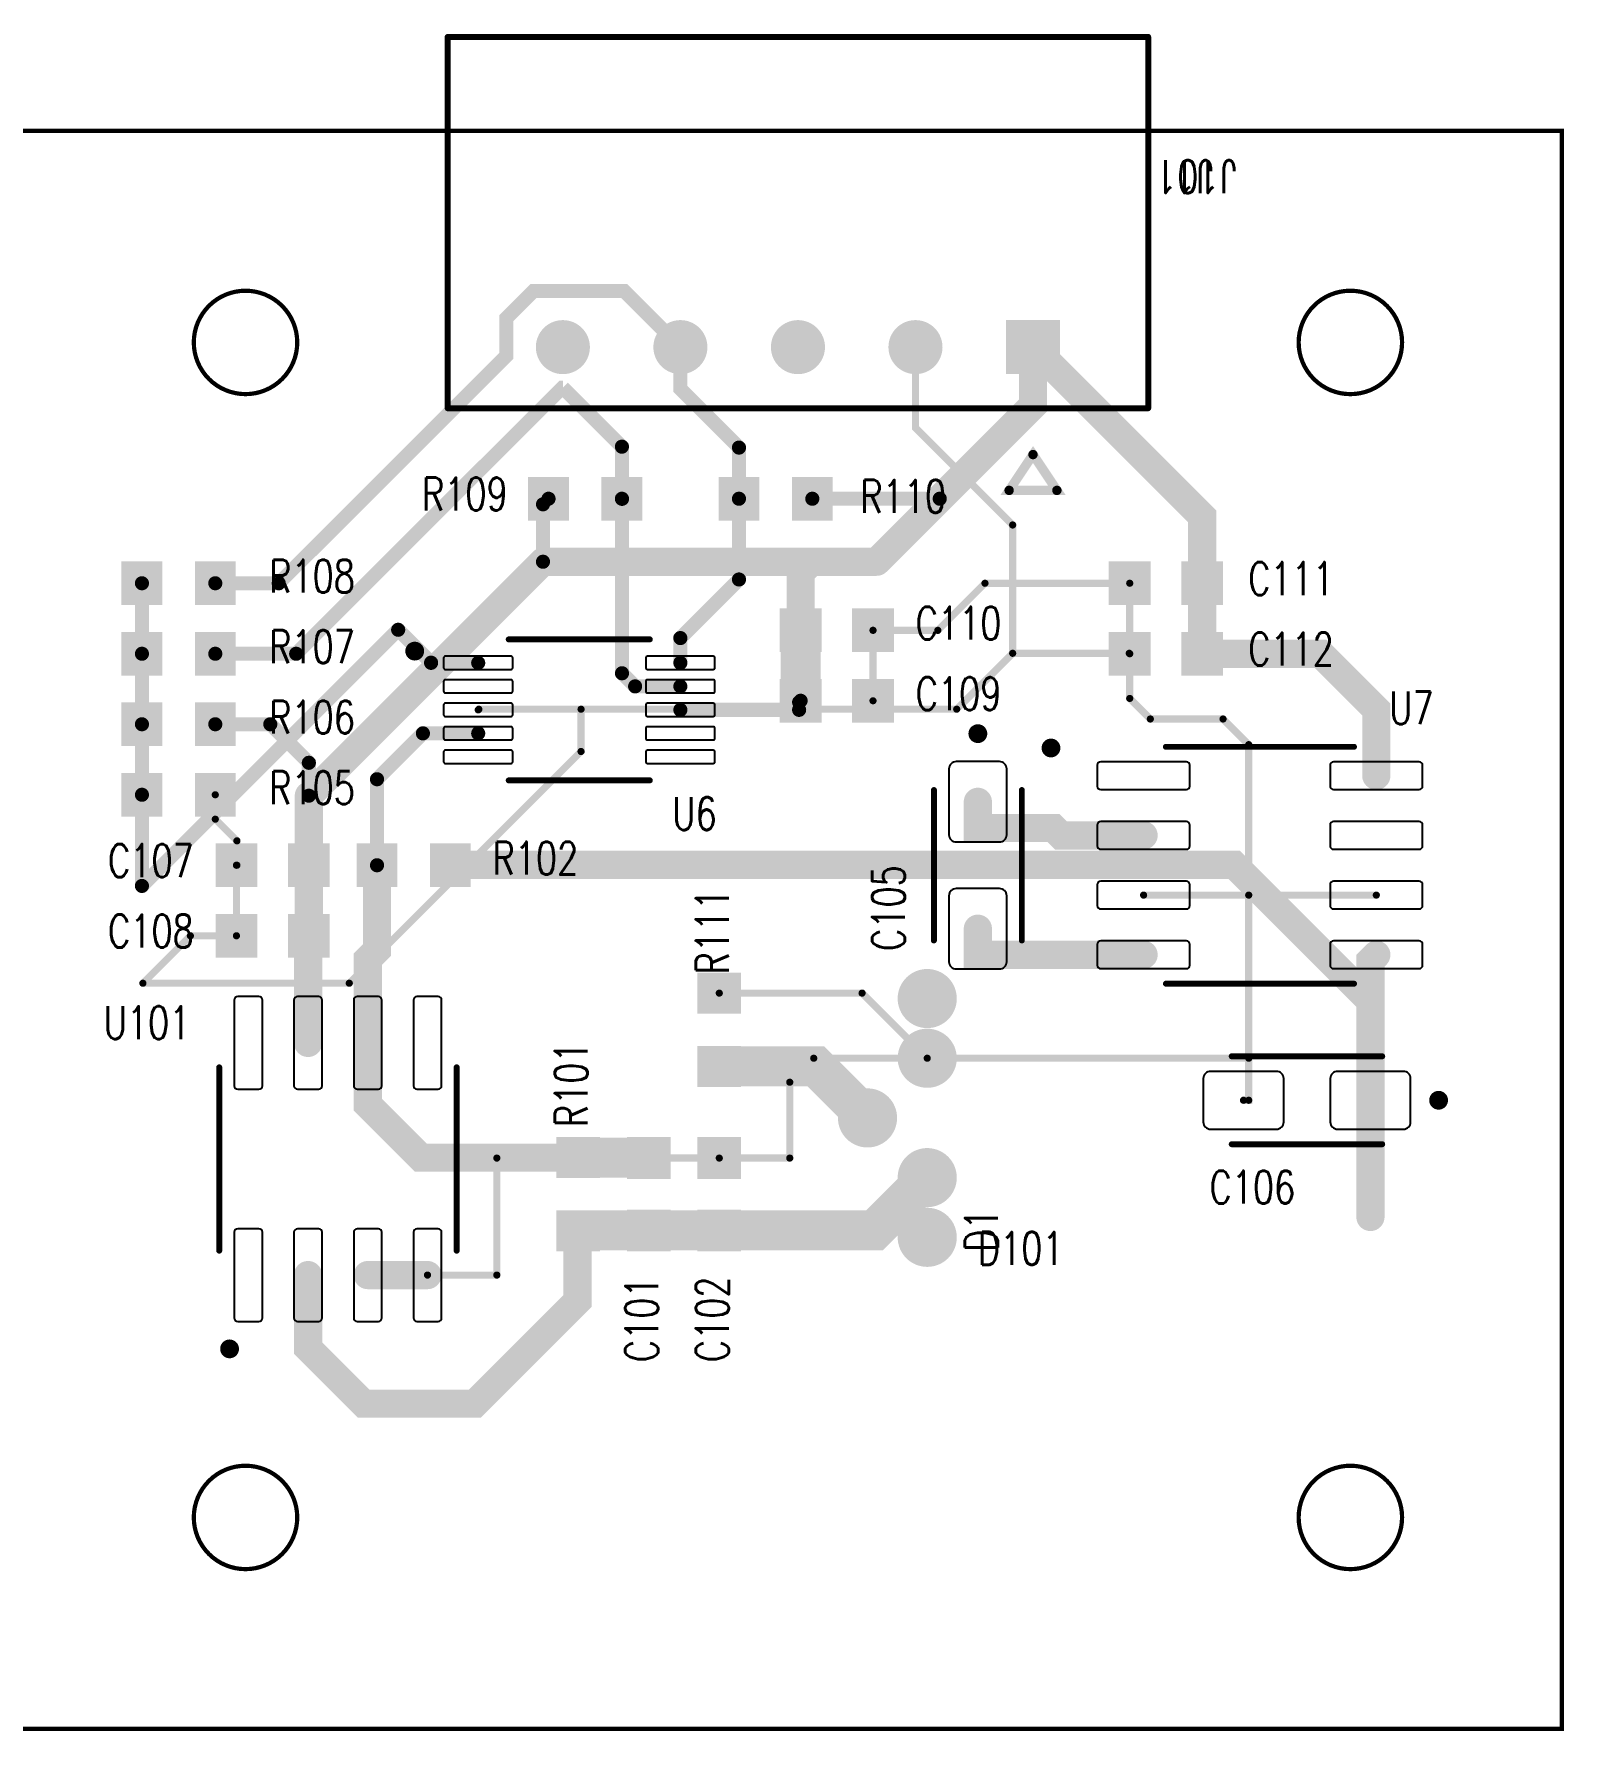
# Model space of a CAD drawing. Extents: x 28.4 to 93.5, y 16.3 to 52.4.
# Drawn here: x 60.95 to 93.5, y 16.32 to 52.43 of the extents above; entities that cross this region are included whole.
import ezdxf
from ezdxf.enums import TextEntityAlignment as Align

# ---------------------------------------------------------------- set-up
doc = ezdxf.new("R2010")
doc.units = 0
doc.header["$MEASUREMENT"] = 0
for name, pattern in [('SIG_10', [2, 1, 1]), ('SIG_11', [2, 1, 1]), ('SIG_15', [2, 1, 1]), ('SIG_18', [2, 1, 1]), ('SIG_19', [2, 1, 1]), ('SIG_2', [2, 1, 1]), ('SIG_3', [2, 1, 1]), ('SIG_6', [2, 1, 1]), ('SIG_7', [2, 1, 1]), ('SIG_8', [2, 1, 1]), ('SIG_9', [2, 1, 1])]:
    doc.linetypes.add(name, pattern=pattern)
doc.layers.get('0').update_dxf_attribs({"linetype": 'CONTINUOUS'})
for name, color, linetype in [('BOARD_CUTOUT_00', 255, 'CONTINUOUS'), ('BOARD_OUTLINE_00', 255, 'CONTINUOUS'), ('PADS_TOP', 136, 'CONTINUOUS'), ('PART_NAME_01', 255, 'CONTINUOUS'), ('PART_TOP_2DLINE_126', 255, 'CONTINUOUS'), ('TRACE_01', 4, 'CONTINUOUS'), ('TRACE_02', 6, 'CONTINUOUS')]:
    doc.layers.add(name, color=color, linetype=linetype)
doc.styles.add('W0$1', font='simplex', dxfattribs={"width": 0.75})

# ---------------------------------------------------------------- blocks, each defined once
blk = doc.blocks.new('SMOOTH_0$09')
at = {"const_width": 0.045}
blk.add_lwpolyline([(-0.0225, 0, 1), (0.0225, 0, 1)], format="xyb", close=True, dxfattribs=at)
blk = doc.blocks.new('BOARD_11')
at = {"layer": 'BOARD_CUTOUT_00', "const_width": 0.09}
for points in [[(3.4, -4.5, 1), (5.6, -4.5, 1)], [(26.9, -4.5, 1), (29.1, -4.5, 1)], [(35.9, -4.5, 1), (38.1, -4.5, 1)], [(59.4, -4.5, 1), (61.6, -4.5, 1)], [(3.4, -29.5, 1), (5.6, -29.5, 1)], [(26.9, -29.5, 1), (29.1, -29.5, 1)], [(35.9, -29.5, 1), (38.1, -29.5, 1)], [(59.4, -29.5, 1), (61.6, -29.5, 1)]]:
    blk.add_lwpolyline(points, format="xyb", close=True, dxfattribs=at)
at = {"layer": 'BOARD_OUTLINE_00', "const_width": 0.09}
blk.add_lwpolyline([(0, 0), (0, -34), (65, -34), (65, 0)], close=True, dxfattribs=at)
at = {"layer": 'BOARD_OUTLINE_00'}
for p in [(0, 0), (65, 0), (0, -34), (65, -34)]:
    blk.add_blockref('SMOOTH_0$09', p, dxfattribs=at)
blk = doc.blocks.new('PAD_14')
at = {"const_width": 0.629}
blk.add_lwpolyline([(0, -0.3145, 1), (0, 0.3145, 1)], format="xyb", close=True, dxfattribs=at)
blk = doc.blocks.new('STK_TOP_110')
at = {"layer": 'PADS_TOP'}
blk.add_blockref('PAD_14', (0, 0), dxfattribs=at)
blk = doc.blocks.new('SYM_TOP_11')
for p in [(0, 0), (5.08, 0)]:
    blk.add_blockref('STK_TOP_110', p)
blk = doc.blocks.new('PART_TOP_20')
blk.add_blockref('SYM_TOP_11', (0, 0))
at = {"layer": 'PART_NAME_01', "style": 'W0$1', "width": 0.75}
blk.add_text('D1', height=0.7, rotation=180, dxfattribs=at).set_placement((5.39, 1.5))
blk = doc.blocks.new('SMOOTH_0$127')
at = {"const_width": 0.0635}
blk.add_lwpolyline([(-0.03175, 0, 1), (0.03175, 0, 1)], format="xyb", close=True, dxfattribs=at)
blk = doc.blocks.new('SMOOTH_0$2')
at = {"const_width": 0.1}
blk.add_lwpolyline([(-0.05, 0, 1), (0.05, 0, 1)], format="xyb", close=True, dxfattribs=at)
blk = doc.blocks.new('PART_BODY_TOP_12')
at = {"layer": 'PART_TOP_2DLINE_126', "const_width": 0.2}
blk.add_lwpolyline([(-5.508, 3.048), (-4.492, 3.048), (-5, 2.286)], close=True, dxfattribs=at)
at = {"layer": 'PART_TOP_2DLINE_126', "const_width": 0.127}
for points in [[(-7.45, 1.3), (-7.45, -6.6)], [(7.45, 1.3), (-7.45, 1.3)], [(7.45, -6.6), (7.45, 1.3)], [(-7.45, -6.6), (7.45, -6.6)]]:
    blk.add_lwpolyline(points, dxfattribs=at)
at = {"layer": 'PART_TOP_2DLINE_126'}
for name, p in [('SMOOTH_0$2', (-5.508, 3.048)), ('SMOOTH_0$2', (-4.492, 3.048)), ('SMOOTH_0$2', (-5, 2.286)), ('SMOOTH_0$127', (-7.45, 1.3)), ('SMOOTH_0$127', (-7.45, 1.3)), ('SMOOTH_0$127', (7.45, 1.3)), ('SMOOTH_0$127', (7.45, 1.3)), ('SMOOTH_0$127', (-7.45, -6.6)), ('SMOOTH_0$127', (-7.45, -6.6)), ('SMOOTH_0$127', (7.45, -6.6)), ('SMOOTH_0$127', (7.45, -6.6))]:
    blk.add_blockref(name, p, dxfattribs=at)
blk = doc.blocks.new('PAD_18')
at = {"const_width": 1.15}
blk.add_lwpolyline([(-0.575, 0), (0.575, 0)], dxfattribs=at)
blk = doc.blocks.new('STK_TOP_102')
at = {"layer": 'PADS_TOP'}
blk.add_blockref('PAD_18', (0, 0), dxfattribs=at)
blk = doc.blocks.new('PAD_20')
at = {"const_width": 0.575}
blk.add_lwpolyline([(0, -0.2875, 1), (0, 0.2875, 1)], format="xyb", close=True, dxfattribs=at)
blk = doc.blocks.new('STK_TOP_101')
at = {"layer": 'PADS_TOP'}
blk.add_blockref('PAD_20', (0, 0), dxfattribs=at)
blk = doc.blocks.new('SYM_TOP_13')
for name, p in [('PART_BODY_TOP_12', (0, 0)), ('STK_TOP_102', (-5, 0)), ('STK_TOP_101', (-2.5, 0)), ('STK_TOP_101', (0, 0)), ('STK_TOP_101', (2.5, 0)), ('STK_TOP_101', (5, 0))]:
    blk.add_blockref(name, p)
blk = doc.blocks.new('PART_TOP_45')
blk.add_blockref('SYM_TOP_13', (0, 0))
at = {"layer": 'PART_NAME_01', "style": 'W0$1', "width": 0.75}
blk.add_text('J1', height=0.7, dxfattribs=at).set_placement((-8.8270006667, -3.976))
blk = doc.blocks.new('PART_BODY_TOP_9')
at = {"layer": 'PART_TOP_2DLINE_126', "const_width": 0.1999993333}
blk.add_lwpolyline([(-3.5999926667, 1.25, 1), (-3.3999933333, 1.25, 1)], format="xyb", close=True, dxfattribs=at)
at = {"layer": 'PART_TOP_2DLINE_126', "const_width": 0.127}
for points in [[(-1.4999993333, 1.4999993333), (1.4999993333, 1.4999993333)], [(-1.4999993333, -1.4999993333), (1.4999993333, -1.4999993333)]]:
    blk.add_lwpolyline(points, dxfattribs=at)
at = {"layer": 'PART_TOP_2DLINE_126'}
for p in [(-1.4999993333, 1.4999993333), (1.4999993333, 1.4999993333), (-1.4999993333, -1.4999993333), (1.4999993333, -1.4999993333)]:
    blk.add_blockref('SMOOTH_0$127', p, dxfattribs=at)
blk = doc.blocks.new('PAD_17')
blk.add_lwpolyline([(-0.6999473333, -0.1399993333), (0.6999473333, -0.1399993333, 0.4142135624), (0.7349993333, -0.1049473333), (0.7349993333, 0.1049473333, 0.4142135624), (0.6999473333, 0.1399993333), (-0.6999473333, 0.1399993333, 0.4142135624), (-0.7349993333, 0.1049473333), (-0.7349993333, -0.1049473333, 0.4142135624)], format="xyb", close=True)
blk = doc.blocks.new('STK_TOP_103')
at = {"layer": 'PADS_TOP'}
blk.add_blockref('PAD_17', (0, 0), dxfattribs=at)
blk = doc.blocks.new('SYM_TOP_12')
for name, p in [('PART_BODY_TOP_9', (0, 0)), ('STK_TOP_103', (-2.1500006667, 1.0000006667)), ('STK_TOP_103', (2.1500006667, 1.0000006667)), ('STK_TOP_103', (-2.1500006667, 0.4999993333)), ('STK_TOP_103', (2.1500006667, 0.4999993333)), ('STK_TOP_103', (-2.1500006667, 0)), ('STK_TOP_103', (2.1500006667, 0)), ('STK_TOP_103', (-2.1500006667, -0.4999993333)), ('STK_TOP_103', (2.1500006667, -0.4999993333)), ('STK_TOP_103', (-2.1500006667, -1.0000006667)), ('STK_TOP_103', (2.1500006667, -1.0000006667))]:
    blk.add_blockref(name, p)
blk = doc.blocks.new('PART_TOP_22')
blk.add_blockref('SYM_TOP_12', (0, 0))
at = {"layer": 'PART_NAME_01', "style": 'W0$1', "width": 0.75}
blk.add_text('U6', height=0.7, dxfattribs=at).set_placement((1.978, -2.5563333333))
blk = doc.blocks.new('PAD_11')
at = {"const_width": 0.8900006667}
blk.add_lwpolyline([(-0.465, 0), (0.465, 0)], dxfattribs=at)
blk = doc.blocks.new('STK_TOP_109')
at = {"layer": 'PADS_TOP', "rotation": 90}
blk.add_blockref('PAD_11', (0, 0), dxfattribs=at)
blk = doc.blocks.new('SYM_TOP_8')
for p in [(-0.7700013333, 0), (0.7700013333, 0)]:
    blk.add_blockref('STK_TOP_109', p)
blk = doc.blocks.new('PART_TOP_23')
blk.add_blockref('SYM_TOP_8', (0, 0))
at = {"layer": 'PART_NAME_01', "style": 'W0$1', "width": 0.75}
blk.add_text('C101', height=0.7, rotation=180, dxfattribs=at).set_placement((1.75, -0.4999993333), align=Align.TOP_RIGHT)
blk = doc.blocks.new('PART_TOP_24')
blk.add_blockref('SYM_TOP_8', (0, 0))
at = {"layer": 'PART_NAME_01', "style": 'W0$1', "width": 0.75}
blk.add_text('C102', height=0.7, rotation=180, dxfattribs=at).set_placement((1.75, -0.4999993333), align=Align.TOP_RIGHT)
blk = doc.blocks.new('PART_TOP_25')
blk.add_blockref('SYM_TOP_8', (0, 0))
at = {"layer": 'PART_NAME_01', "style": 'W0$1', "width": 0.75}
blk.add_text('C107', height=0.7, dxfattribs=at).set_placement((-3.5, -0.25))
blk = doc.blocks.new('PART_TOP_26')
blk.add_blockref('SYM_TOP_8', (0, 0))
at = {"layer": 'PART_NAME_01', "style": 'W0$1', "width": 0.75}
blk.add_text('C108', height=0.7, dxfattribs=at).set_placement((-3.5, -0.25))
blk = doc.blocks.new('PART_TOP_27')
blk.add_blockref('SYM_TOP_8', (0, 0))
at = {"layer": 'PART_NAME_01', "style": 'W0$1', "width": 0.75}
blk.add_text('C109', height=0.7, rotation=180, dxfattribs=at).set_placement((-3.5, -0.5), align=Align.TOP_RIGHT)
blk = doc.blocks.new('PART_TOP_28')
blk.add_blockref('SYM_TOP_8', (0, 0))
at = {"layer": 'PART_NAME_01', "style": 'W0$1', "width": 0.75}
blk.add_text('C110', height=0.7, rotation=180, dxfattribs=at).set_placement((-3.5, -0.5), align=Align.TOP_RIGHT)
blk = doc.blocks.new('PART_TOP_29')
blk.add_blockref('SYM_TOP_8', (0, 0))
at = {"layer": 'PART_NAME_01', "style": 'W0$1', "width": 0.75}
blk.add_text('C111', height=0.7, dxfattribs=at).set_placement((1.75, -0.25))
blk = doc.blocks.new('PART_TOP_30')
blk.add_blockref('SYM_TOP_8', (0, 0))
at = {"layer": 'PART_NAME_01', "style": 'W0$1', "width": 0.75}
blk.add_text('C112', height=0.7, dxfattribs=at).set_placement((1.75, -0.25))
blk = doc.blocks.new('SYM_TOP_9')
for p in [(0, 0), (2.54, 0), (1.27, -1.27)]:
    blk.add_blockref('STK_TOP_110', p)
blk = doc.blocks.new('PART_TOP_31')
blk.add_blockref('SYM_TOP_9', (0, 0))
at = {"layer": 'PART_NAME_01', "style": 'W0$1', "width": 0.75}
blk.add_text('D101', height=0.7, rotation=90, dxfattribs=at).set_placement((4.3940126667, 1.0769746667))
blk = doc.blocks.new('PART_BODY_TOP_2')
at = {"layer": 'PART_TOP_2DLINE_126', "const_width": 0.1999993333}
blk.add_lwpolyline([(-4.545, 2.4949986667, 1), (-4.345, 2.4949986667, 1)], format="xyb", close=True, dxfattribs=at)
at = {"layer": 'PART_TOP_2DLINE_126', "const_width": 0.127}
for points in [[(-2.0000013333, 2.52), (2.0000013333, 2.52)], [(-2.0000013333, -2.52), (2.0000013333, -2.52)]]:
    blk.add_lwpolyline(points, dxfattribs=at)
at = {"layer": 'PART_TOP_2DLINE_126'}
for p in [(-2.0000013333, 2.52), (2.0000013333, 2.52), (-2.0000013333, -2.52), (2.0000013333, -2.52)]:
    blk.add_blockref('SMOOTH_0$127', p, dxfattribs=at)
blk = doc.blocks.new('PAD_3')
blk.add_lwpolyline([(-0.9113406667, -0.2949993333), (0.9113406667, -0.2949993333, 0.4142135624), (0.9850006667, -0.2213393333), (0.9850006667, 0.2213393333, 0.4142135624), (0.9113406667, 0.2949993333), (-0.9113406667, 0.2949993333, 0.4142135624), (-0.9850006667, 0.2213393333), (-0.9850006667, -0.2213393333, 0.4142135624)], format="xyb", close=True)
blk = doc.blocks.new('STK_TOP_104')
at = {"layer": 'PADS_TOP'}
blk.add_blockref('PAD_3', (0, 0), dxfattribs=at)
blk = doc.blocks.new('SYM_TOP_5')
for name, p in [('PART_BODY_TOP_2', (0, 0)), ('STK_TOP_104', (-2.4749986667, 1.905)), ('STK_TOP_104', (2.4749986667, 1.905)), ('STK_TOP_104', (-2.4749986667, 0.635)), ('STK_TOP_104', (2.4749986667, 0.635)), ('STK_TOP_104', (-2.4749986667, -0.635)), ('STK_TOP_104', (2.4749986667, -0.635)), ('STK_TOP_104', (-2.4749986667, -1.905)), ('STK_TOP_104', (2.4749986667, -1.905))]:
    blk.add_blockref(name, p)
blk = doc.blocks.new('PART_TOP_32')
blk.add_blockref('SYM_TOP_5', (0, 0))
at = {"layer": 'PART_NAME_01', "style": 'W0$1', "width": 0.75}
blk.add_text('U7', height=0.7, dxfattribs=at).set_placement((2.75, 3))
blk = doc.blocks.new('PART_BODY_TOP_3')
at = {"layer": 'PART_TOP_2DLINE_126', "const_width": 0.127}
for points in [[(-1.9500013333, 2.5249986667), (1.9500013333, 2.5249986667)], [(-1.9500013333, -2.5249986667), (1.9500013333, -2.5249986667)]]:
    blk.add_lwpolyline(points, dxfattribs=at)
at = {"layer": 'PART_TOP_2DLINE_126', "const_width": 0.1999993333}
blk.add_lwpolyline([(-4.1399966667, 2.3049993333, 1), (-3.9399973333, 2.3049993333, 1)], format="xyb", close=True, dxfattribs=at)
at = {"layer": 'PART_TOP_2DLINE_126'}
for p in [(-1.9500013333, 2.5249986667), (1.9500013333, 2.5249986667), (-1.9500013333, -2.5249986667), (1.9500013333, -2.5249986667)]:
    blk.add_blockref('SMOOTH_0$127', p, dxfattribs=at)
blk = doc.blocks.new('PAD_6')
blk.add_lwpolyline([(-0.9100706667, -0.2999993333), (0.9100706667, -0.2999993333, 0.4142135624), (0.9850006667, -0.2250693333), (0.9850006667, 0.2250693333, 0.4142135624), (0.9100706667, 0.2999993333), (-0.9100706667, 0.2999993333, 0.4142135624), (-0.9850006667, 0.2250693333), (-0.9850006667, -0.2250693333, 0.4142135624)], format="xyb", close=True)
blk = doc.blocks.new('STK_TOP_105')
at = {"layer": 'PADS_TOP'}
blk.add_blockref('PAD_6', (0, 0), dxfattribs=at)
blk = doc.blocks.new('SYM_TOP_6')
for name, p in [('PART_BODY_TOP_3', (0, 0)), ('STK_TOP_105', (-2.47, 1.905)), ('STK_TOP_105', (2.47, 1.905)), ('STK_TOP_105', (-2.47, 0.635)), ('STK_TOP_105', (2.47, 0.635)), ('STK_TOP_105', (-2.47, -0.635)), ('STK_TOP_105', (2.47, -0.635)), ('STK_TOP_105', (-2.47, -1.905)), ('STK_TOP_105', (2.47, -1.905))]:
    blk.add_blockref(name, p)
blk = doc.blocks.new('PART_TOP_33')
blk.add_blockref('SYM_TOP_6', (0, 0))
at = {"layer": 'PART_NAME_01', "style": 'W0$1', "width": 0.75}
blk.add_text('U101', height=0.7, rotation=270, dxfattribs=at).set_placement((3.2496666667, 3.139), align=Align.TOP_RIGHT)
blk = doc.blocks.new('PAD_13')
at = {"const_width": 0.8700006667}
blk.add_lwpolyline([(-0.465, 0), (0.465, 0)], dxfattribs=at)
blk = doc.blocks.new('STK_TOP_111')
at = {"layer": 'PADS_TOP', "rotation": 90}
blk.add_blockref('PAD_13', (0, 0), dxfattribs=at)
blk = doc.blocks.new('SYM_TOP_10')
for p in [(-0.7800006667, 0), (0.7800006667, 0)]:
    blk.add_blockref('STK_TOP_111', p)
blk = doc.blocks.new('PART_TOP_34')
blk.add_blockref('SYM_TOP_10', (0, 0))
at = {"layer": 'PART_NAME_01', "style": 'W0$1', "width": 0.75}
blk.add_text('R101', height=0.7, rotation=180, dxfattribs=at).set_placement((-3.25, -0.5), align=Align.TOP_RIGHT)
blk = doc.blocks.new('PART_TOP_35')
blk.add_blockref('SYM_TOP_10', (0, 0))
at = {"layer": 'PART_NAME_01', "style": 'W0$1', "width": 0.75}
blk.add_text('R102', height=0.7, rotation=180, dxfattribs=at).set_placement((-3.5, -0.5), align=Align.TOP_RIGHT)
blk = doc.blocks.new('PART_TOP_36')
blk.add_blockref('SYM_TOP_10', (0, 0))
at = {"layer": 'PART_NAME_01', "style": 'W0$1', "width": 0.75}
blk.add_text('R105', height=0.7, rotation=180, dxfattribs=at).set_placement((-3.75, -0.5), align=Align.TOP_RIGHT)
blk = doc.blocks.new('PART_TOP_37')
blk.add_blockref('SYM_TOP_10', (0, 0))
at = {"layer": 'PART_NAME_01', "style": 'W0$1', "width": 0.75}
blk.add_text('R106', height=0.7, rotation=180, dxfattribs=at).set_placement((-3.75, -0.5), align=Align.TOP_RIGHT)
blk = doc.blocks.new('PART_TOP_38')
blk.add_blockref('SYM_TOP_10', (0, 0))
at = {"layer": 'PART_NAME_01', "style": 'W0$1', "width": 0.75}
blk.add_text('R107', height=0.7, rotation=180, dxfattribs=at).set_placement((-3.75, -0.5), align=Align.TOP_RIGHT)
blk = doc.blocks.new('PART_TOP_39')
blk.add_blockref('SYM_TOP_10', (0, 0))
at = {"layer": 'PART_NAME_01', "style": 'W0$1', "width": 0.75}
blk.add_text('R108', height=0.7, rotation=180, dxfattribs=at).set_placement((-3.75, -0.5), align=Align.TOP_RIGHT)
blk = doc.blocks.new('PART_TOP_40')
blk.add_blockref('SYM_TOP_10', (0, 0))
at = {"layer": 'PART_NAME_01', "style": 'W0$1', "width": 0.75}
blk.add_text('R109', height=0.7, rotation=180, dxfattribs=at).set_placement((1.6483333333, -0.451666), align=Align.TOP_RIGHT)
blk = doc.blocks.new('PART_TOP_41')
blk.add_blockref('SYM_TOP_10', (0, 0))
at = {"layer": 'PART_NAME_01', "style": 'W0$1', "width": 0.75}
blk.add_text('R110', height=0.7, dxfattribs=at).set_placement((1.8013333333, -0.2983333333))
blk = doc.blocks.new('PART_TOP_42')
blk.add_blockref('SYM_TOP_10', (0, 0))
at = {"layer": 'PART_NAME_01', "style": 'W0$1', "width": 0.75}
blk.add_text('R111', height=0.7, rotation=180, dxfattribs=at).set_placement((-3, -0.5), align=Align.TOP_RIGHT)
blk = doc.blocks.new('PART_BODY_TOP_4')
at = {"layer": 'PART_TOP_2DLINE_126', "const_width": 0.127}
for points in [[(-1.5999993333, 0.9349993333), (1.5999993333, 0.9349993333)], [(-1.5999993333, -0.9349993333), (1.5999993333, -0.9349993333)]]:
    blk.add_lwpolyline(points, dxfattribs=at)
at = {"layer": 'PART_TOP_2DLINE_126', "const_width": 0.1999993333}
blk.add_lwpolyline([(-2.899994, 0, 1), (-2.6999946667, 0, 1)], format="xyb", close=True, dxfattribs=at)
at = {"layer": 'PART_TOP_2DLINE_126'}
for p in [(-1.5999993333, 0.9349993333), (1.5999993333, 0.9349993333), (-1.5999993333, -0.9349993333), (1.5999993333, -0.9349993333)]:
    blk.add_blockref('SMOOTH_0$127', p, dxfattribs=at)
blk = doc.blocks.new('PAD_9')
blk.add_lwpolyline([(-0.7013293333, -0.615), (0.7013293333, -0.615, 0.4142135624), (0.8549993333, -0.46133), (0.8549993333, 0.46133, 0.4142135624), (0.7013293333, 0.615), (-0.7013293333, 0.615, 0.4142135624), (-0.8549993333, 0.46133), (-0.8549993333, -0.46133, 0.4142135624)], format="xyb", close=True)
blk = doc.blocks.new('STK_TOP_106')
at = {"layer": 'PADS_TOP'}
blk.add_blockref('PAD_9', (0, 0), dxfattribs=at)
blk = doc.blocks.new('SYM_TOP_7')
for name, p in [('PART_BODY_TOP_4', (0, 0)), ('STK_TOP_106', (-1.35, 0)), ('STK_TOP_106', (1.35, 0))]:
    blk.add_blockref(name, p)
blk = doc.blocks.new('PART_TOP_43')
blk.add_blockref('SYM_TOP_7', (0, 0))
at = {"layer": 'PART_NAME_01', "style": 'W0$1', "width": 0.75}
blk.add_text('C105', height=0.7, rotation=180, dxfattribs=at).set_placement((0, -2.25), align=Align.TOP_RIGHT)
blk = doc.blocks.new('PART_TOP_44')
blk.add_blockref('SYM_TOP_7', (0, 0))
at = {"layer": 'PART_NAME_01', "style": 'W0$1', "width": 0.75}
blk.add_text('C106', height=0.7, rotation=180, dxfattribs=at).set_placement((0.2499993333, 1.5), align=Align.TOP_RIGHT)
blk = doc.blocks.new('PART_TOP_46')
blk.add_blockref('SYM_TOP_13', (0, 0))
at = {"layer": 'PART_NAME_01', "style": 'W0$1', "width": 0.75}
blk.add_text('J101', height=0.7, dxfattribs=at).set_placement((-9.3269993333, -3.976))
blk = doc.blocks.new('SMOOTH_0$6')
at = {"const_width": 0.3}
blk.add_lwpolyline([(-0.15, 0, 1), (0.15, 0, 1)], format="xyb", close=True, dxfattribs=at)
blk = doc.blocks.new('SMOOTH_0$3')
at = {"const_width": 0.15}
blk.add_lwpolyline([(-0.075, 0, 1), (0.075, 0, 1)], format="xyb", close=True, dxfattribs=at)
blk = doc.blocks.new('SMOOTH_0$85')
at = {"const_width": 0.425}
blk.add_lwpolyline([(-0.2125, 0, 1), (0.2125, 0, 1)], format="xyb", close=True, dxfattribs=at)
blk = doc.blocks.new('SMOOTH_0$1524')
at = {"const_width": 0.0762}
blk.add_lwpolyline([(-0.0381, 0, 1), (0.0381, 0, 1)], format="xyb", close=True, dxfattribs=at)

msp = doc.modelspace()

# ---------------------------------------------------------------- linework, layer by layer
at = {"layer": 'TRACE_01', "linetype": 'SIG_19', "const_width": 0.3}
for points in [[(64.811309182614, 40.744994588299), (66.161308515914, 40.744994588299), (71.001308515914, 45.584994588299), (71.001308515914, 46.384994588299), (71.581308515914, 46.964994588299), (73.508309182614, 46.964994588299), (74.704309182614, 45.768994588299)], [(74.704309182614, 45.768994588299), (74.704309182614, 44.877230588299), (75.949974515914, 43.631230588299), (75.949974515914, 42.543327921599)], [(74.703309182614, 39.051328588299), (74.703309182614, 39.578995254999), (75.949974515914, 40.825660588299), (75.949974515914, 42.543327921599)]]:
    msp.add_lwpolyline(points, dxfattribs=at)
at = {"layer": 'TRACE_01', "linetype": 'SIG_15'}
for points, const_width in [([(80.220475182614, 42.544160588299), (82.204309182614, 44.527994588299), (82.204309182614, 45.768994588299)], 0.6), ([(82.204309182614, 45.768994588299), (85.802308515914, 42.170995254999), (85.802308515914, 40.745993254999)], 0.6), ([(71.781308515914, 41.202993921599), (71.781308515914, 42.424995254999), (71.899641182614, 42.543327921599)], 0.3), ([(77.509975849214, 42.543327921599), (80.219642515914, 42.543327921599), (80.220475182614, 42.544160588299)], 0.3), ([(78.879308515914, 41.202993921599), (80.220475182614, 42.544160588299)], 0.6), ([(77.261307182614, 39.744994588299), (77.261307182614, 40.974993254999), (77.489307849214, 41.202993921599), (78.879308515914, 41.202993921599)], 0.6), ([(85.801309849214, 40.744994588299), (85.802308515914, 40.745993254999)], 0.6), ([(85.801309849214, 39.244994588299), (85.801309849214, 40.744994588299)], 0.6), ([(77.261307182614, 38.244994588299), (77.261307182614, 39.744994588299)], 0.85), ([(85.801309849214, 39.244994588299), (88.320308515914, 39.244994588299), (89.506307182614, 38.058995921599), (89.506307182614, 36.649994588299)], 0.6), ([(74.703309182614, 38.051327921599), (77.229308515914, 38.051327921599), (77.229308515914, 38.212995921599), (77.261307182614, 38.244994588299)], 0.3), ([(64.811309182614, 37.744994588299), (65.981308515914, 37.744994588299), (66.801308515914, 36.924994588299), (66.801308515914, 36.224994588299)], 0.3), ([(66.801308515914, 36.224994588299), (66.801308515914, 34.744995921599), (66.801309849214, 34.744994588299)], 0.6), ([(66.801309849214, 33.244994588299), (66.801309849214, 34.744994588299)], 0.6), ([(66.785308515914, 30.965327921599), (66.785308515914, 33.228993254999), (66.801309849214, 33.244994588299)], 0.6)]:
    msp.add_lwpolyline(points, dxfattribs=dict(at, const_width=const_width))
at = {"layer": 'TRACE_01', "linetype": 'SIG_3', "const_width": 0.3}
for points in [[(64.811309182614, 39.244994588299), (66.531308515914, 39.244994588299), (72.192308515914, 44.905994588299), (72.204309182614, 44.905994588299)], [(72.204309182614, 44.905994588299), (73.459642515914, 43.650994588299), (73.459642515914, 42.543327921599)], [(73.459642515914, 42.543327921599), (73.462308515914, 42.540661921599), (73.462308515914, 38.829994588299), (73.740975849214, 38.551327254999), (74.703309182614, 38.551327254999)]]:
    msp.add_lwpolyline(points, dxfattribs=at)
at = {"layer": 'TRACE_01', "linetype": 'SIG_11', "const_width": 0.3}
for points in [[(63.251307849214, 40.744994588299), (63.251307849214, 39.244994588299)], [(68.701308515914, 39.754994588299), (69.401308515914, 39.054994588299), (69.401308515914, 39.051328588299), (70.403307849214, 39.051328588299)], [(63.251307849214, 39.244994588299), (63.251307849214, 37.744994588299)], [(63.251307849214, 37.744994588299), (63.251307849214, 36.244994588299)], [(63.251307849214, 36.244994588299), (63.251308515914, 34.304994588299)]]:
    msp.add_lwpolyline(points, dxfattribs=at)
at = {"layer": 'TRACE_01', "linetype": 'SIG_18'}
for points, const_width in [([(78.801309849214, 39.742994588299), (80.180308515914, 39.742994588299), (81.182308515914, 40.744994588299), (84.261307182614, 40.744994588299)], 0.1524), ([(84.261307182614, 40.744994588299), (84.261307182614, 39.244994588299)], 0.1524), ([(78.801309849214, 39.742994588299), (78.801309849214, 39.744994588299)], 0.1524), ([(78.801309849214, 38.244994588299), (78.801309849214, 39.742994588299)], 0.1524), ([(81.771308515914, 39.254994588299), (84.251307182614, 39.254994588299), (84.261307182614, 39.244994588299)], 0.1524), ([(84.261307182614, 39.244994588299), (84.261307182614, 38.294994588299), (84.699308515914, 37.856993254999), (86.246308515914, 37.856993254999), (86.792308515914, 37.310993254999), (86.792308515914, 34.109994588299)], 0.1524), ([(70.403307849214, 38.051327921599), (70.416974515914, 38.064994588299), (72.591308515914, 38.064994588299)], 0.1524), ([(64.811309182614, 36.244994588299), (64.811309182614, 35.724993921599), (65.271308515914, 35.264994588299), (65.271308515914, 34.744994588299)], 0.1524), ([(65.261307182614, 34.744994588299), (65.261307182614, 33.244994588299)], 0.1524), ([(65.261307182614, 34.744994588299), (65.271308515914, 34.744994588299)], 0.1524), ([(84.556309849214, 34.109994588299), (86.792308515914, 34.109994588299)], 0.1524), ([(86.792308515914, 34.109994588299), (89.506307182614, 34.109994588299)], 0.1524), ([(86.792308515914, 30.639007254999), (86.792308515914, 34.109994588299)], 0.1524), ([(63.271308515914, 32.234994588299), (64.281308515914, 33.244994588299), (65.261307182614, 33.244994588299)], 0.1524), ([(75.531308515914, 32.024995254999), (78.568345849214, 32.024995254999), (79.954333849214, 30.639007254999)], 0.1524), ([(79.954333849214, 30.639007254999), (86.792308515914, 30.639007254999)], 0.1524), ([(86.681308515914, 29.744994588299), (86.792308515914, 29.744994588299), (86.792308515914, 30.639007254999)], 0.1524), ([(75.531308515914, 28.514995921599), (77.030307182614, 28.514995921599), (77.030308515914, 28.514994588299)], 0.1524), ([(68.055308515914, 26.025327921599), (69.325308515914, 26.025327921599)], 0.6), ([(69.325308515914, 26.025327921599), (70.799975182614, 26.025327921599), (70.800308515914, 26.024994588299)], 0.1524)]:
    msp.add_lwpolyline(points, dxfattribs=dict(at, const_width=const_width))
at = {"layer": 'TRACE_01', "linetype": 'SIG_7'}
for points, const_width in [([(68.251307849214, 34.744994588299), (68.251307849214, 36.574993921599), (69.227642515914, 37.551328588299), (70.403307849214, 37.551328588299)], 0.3), ([(68.055308515914, 30.965327921599), (68.055308515914, 32.745995254999), (68.251307849214, 32.941994588299), (68.251307849214, 34.744994588299)], 0.6), ([(68.055308515914, 30.965327921599), (68.055308515914, 29.650995254999), (69.181308515914, 28.524995254999), (72.531308515914, 28.524995254999)], 0.6), ([(72.531308515914, 28.524995254999), (74.021309182614, 28.524995254999), (74.031308515914, 28.514995921599)], 0.85)]:
    msp.add_lwpolyline(points, dxfattribs=dict(at, const_width=const_width))
at = {"layer": 'TRACE_01', "linetype": 'SIG_9', "const_width": 0.6}
msp.add_lwpolyline([(81.031308515914, 36.094994588299), (81.031308515914, 35.537994588299), (82.638308515914, 35.537994588299), (82.796308515914, 35.379994588299), (84.556309849214, 35.379994588299)], dxfattribs=at)
at = {"layer": 'TRACE_01', "linetype": 'SIG_2', "const_width": 0.6}
for points in [[(69.811309182614, 34.744994588299), (69.821309182614, 34.754994588299), (73.061308515914, 34.754994588299)], [(89.381308515914, 29.744994588299), (89.381308515914, 32.714995921599), (89.506307182614, 32.839994588299)], [(89.381308515914, 27.261994588299), (89.381308515914, 29.744994588299)]]:
    msp.add_lwpolyline(points, dxfattribs=at)
at = {"layer": 'TRACE_01', "linetype": 'SIG_10', "const_width": 0.6}
msp.add_lwpolyline([(81.031308515914, 33.394994588299), (81.031308515914, 32.839994588299), (84.556309849214, 32.839994588299)], dxfattribs=at)
at = {"layer": 'TRACE_01', "linetype": 'SIG_8', "const_width": 0.85}
msp.add_lwpolyline([(75.531308515914, 30.464993921599), (77.588347182614, 30.464993921599), (78.684333849214, 29.369007254999)], dxfattribs=at)
at = {"layer": 'TRACE_01', "linetype": 'SIG_6'}
for points, const_width in [([(75.531308515914, 26.974993254999), (78.830319849214, 26.974993254999), (79.954333849214, 28.099007254999)], 0.85), ([(66.785308515914, 26.025327921599), (66.785308515914, 24.471994588299), (67.966308515914, 23.290994588299), (70.333308515914, 23.290994588299), (72.513308515914, 25.470994588299), (72.513308515914, 26.946993921599), (72.531308515914, 26.964993921599)], 0.6), ([(72.531308515914, 26.964993921599), (72.541307849214, 26.974993254999), (74.031308515914, 26.974993254999)], 0.85), ([(74.031308515914, 26.974993254999), (75.531308515914, 26.974993254999)], 0.85)]:
    msp.add_lwpolyline(points, dxfattribs=dict(at, const_width=const_width))
at = {"layer": 'TRACE_02', "linetype": 'SIG_18', "const_width": 0.1524}
for points in [[(81.771308515914, 39.254994588299), (81.771308515914, 41.984994588299), (79.704309182614, 44.051993921599), (79.704309182614, 45.768994588299)], [(72.591308515914, 38.064994588299), (80.581308515914, 38.064994588299), (81.771308515914, 39.254994588299)], [(63.271308515914, 32.234994588299), (67.661308515914, 32.234994588299), (72.591308515914, 37.164994588299), (72.591308515914, 38.064994588299)], [(77.030308515914, 28.514994588299), (77.030308515914, 30.128994588299), (77.540321182614, 30.639007254999), (79.954333849214, 30.639007254999)], [(70.800308515914, 26.024994588299), (70.800308515914, 28.514994588299), (77.030308515914, 28.514994588299)]]:
    msp.add_lwpolyline(points, dxfattribs=at)
at = {"layer": 'TRACE_02', "linetype": 'SIG_15', "const_width": 0.6}
for points in [[(66.801308515914, 36.224994588299), (66.803309182614, 36.224994588299), (71.781308515914, 41.202993921599)], [(71.781308515914, 41.202993921599), (78.879308515914, 41.202993921599)]]:
    msp.add_lwpolyline(points, dxfattribs=at)
at = {"layer": 'TRACE_02', "linetype": 'SIG_11', "const_width": 0.3}
msp.add_lwpolyline([(63.251308515914, 34.304994588299), (68.701308515914, 39.754994588299)], dxfattribs=at)
at = {"layer": 'TRACE_02', "linetype": 'SIG_2', "const_width": 0.6}
msp.add_lwpolyline([(89.381308515914, 27.261994588299), (89.381308515914, 31.854994588299), (86.985308515914, 34.250994588299), (86.481308515914, 34.754994588299), (73.061308515914, 34.754994588299)], dxfattribs=at)

# ---------------------------------------------------------------- block references
for name, p, rotation in [('PART_TOP_45', (77.204307849214, 45.768994588299), 180), ('PART_TOP_46', (77.204309182614, 45.768994588299), 180), ('PART_TOP_40', (72.679641849214, 42.543327921599), 180), ('PART_TOP_39', (64.031308515914, 40.744994588299), 180), ('PART_TOP_28', (78.031308515914, 39.744994588299), 180), ('PART_TOP_38', (64.031308515914, 39.244994588299), 180), ('PART_TOP_27', (78.031308515914, 38.244994588299), 180), ('PART_TOP_37', (64.031308515914, 37.744994588299), 180), ('PART_TOP_43', (81.031308515914, 34.744994588299), 270), ('PART_TOP_36', (64.031308515914, 36.244994588299), 180), ('PART_TOP_35', (69.031308515914, 34.744994588299), 180), ('PART_TOP_42', (75.531308515914, 31.244994588299), 270), ('PART_TOP_20', (79.954333849214, 31.909007254999), 270), ('PART_TOP_33', (67.420308515914, 28.495327921599), 90), ('PART_TOP_31', (79.954333849214, 30.639007254999), 270), ('PART_TOP_34', (72.531308515914, 27.744994588299), 270), ('PART_TOP_44', (88.031308515914, 29.744994588299), 180), ('PART_TOP_23', (74.031308515914, 27.744994588299), 270), ('PART_TOP_24', (75.531308515914, 27.744994588299), 270)]:
    msp.add_blockref(name, p, dxfattribs=dict(rotation=rotation))
for name, p in [('BOARD_11', (28.454308515914, 50.368994588299)), ('PART_TOP_41', (76.729975182614, 42.543327921599)), ('PART_TOP_29', (85.031308515914, 40.744994588299)), ('PART_TOP_30', (85.031308515914, 39.244994588299)), ('PART_TOP_22', (72.553308515914, 38.051327921599)), ('PART_TOP_32', (87.031308515914, 34.744994588299)), ('PART_TOP_25', (66.031308515914, 34.744994588299)), ('PART_TOP_26', (66.031308515914, 33.244994588299))]:
    msp.add_blockref(name, p)
at = {"layer": 'TRACE_01'}
for name, p in [('SMOOTH_0$3', (73.459642515914, 43.650994588299)), ('SMOOTH_0$3', (75.949974515914, 43.631230588299)), ('SMOOTH_0$3', (71.899641182614, 42.543327921599)), ('SMOOTH_0$3', (73.459642515914, 42.543327921599)), ('SMOOTH_0$3', (73.459642515914, 42.543327921599)), ('SMOOTH_0$3', (73.462308515914, 42.540661921599)), ('SMOOTH_0$3', (75.949974515914, 42.543327921599)), ('SMOOTH_0$3', (75.949974515914, 42.543327921599)), ('SMOOTH_0$3', (77.509975849214, 42.543327921599)), ('SMOOTH_0$6', (80.220475182614, 42.544160588299)), ('SMOOTH_0$6', (80.220475182614, 42.544160588299)), ('SMOOTH_0$3', (80.219642515914, 42.543327921599)), ('SMOOTH_0$3', (80.220475182614, 42.544160588299)), ('SMOOTH_0$3', (71.781308515914, 42.424995254999)), ('SMOOTH_0$6', (85.802308515914, 42.170995254999)), ('SMOOTH_0$3', (71.781308515914, 41.202993921599)), ('SMOOTH_0$6', (77.261307182614, 40.974993254999)), ('SMOOTH_0$6', (77.489307849214, 41.202993921599)), ('SMOOTH_0$6', (78.879308515914, 41.202993921599)), ('SMOOTH_0$6', (78.879308515914, 41.202993921599)), ('SMOOTH_0$3', (63.251307849214, 40.744994588299)), ('SMOOTH_0$3', (64.811309182614, 40.744994588299)), ('SMOOTH_0$3', (66.161308515914, 40.744994588299)), ('SMOOTH_0$3', (75.949974515914, 40.825660588299)), ('SMOOTH_0$1524', (81.182308515914, 40.744994588299)), ('SMOOTH_0$1524', (84.261307182614, 40.744994588299)), ('SMOOTH_0$1524', (84.261307182614, 40.744994588299)), ('SMOOTH_0$6', (85.801309849214, 40.744994588299)), ('SMOOTH_0$6', (85.801309849214, 40.744994588299)), ('SMOOTH_0$6', (85.802308515914, 40.745993254999)), ('SMOOTH_0$6', (85.802308515914, 40.745993254999)), ('SMOOTH_0$85', (77.261307182614, 39.744994588299)), ('SMOOTH_0$3', (68.701308515914, 39.754994588299)), ('SMOOTH_0$3', (74.703309182614, 39.578995254999)), ('SMOOTH_0$6', (77.261307182614, 39.744994588299)), ('SMOOTH_0$1524', (78.801309849214, 39.744994588299)), ('SMOOTH_0$1524', (78.801309849214, 39.742994588299)), ('SMOOTH_0$1524', (78.801309849214, 39.742994588299)), ('SMOOTH_0$1524', (78.801309849214, 39.742994588299)), ('SMOOTH_0$1524', (80.180308515914, 39.742994588299)), ('SMOOTH_0$3', (63.251307849214, 39.244994588299)), ('SMOOTH_0$3', (63.251307849214, 39.244994588299)), ('SMOOTH_0$3', (64.811309182614, 39.244994588299)), ('SMOOTH_0$3', (66.531308515914, 39.244994588299)), ('SMOOTH_0$6', (85.801309849214, 39.244994588299)), ('SMOOTH_0$6', (85.801309849214, 39.244994588299)), ('SMOOTH_0$6', (88.320308515914, 39.244994588299)), ('SMOOTH_0$3', (69.401308515914, 39.054994588299)), ('SMOOTH_0$3', (69.401308515914, 39.051328588299)), ('SMOOTH_0$3', (70.403307849214, 39.051328588299)), ('SMOOTH_0$3', (74.703309182614, 39.051328588299)), ('SMOOTH_0$1524', (81.771308515914, 39.254994588299)), ('SMOOTH_0$1524', (84.251307182614, 39.254994588299)), ('SMOOTH_0$1524', (84.261307182614, 39.244994588299)), ('SMOOTH_0$1524', (84.261307182614, 39.244994588299)), ('SMOOTH_0$1524', (84.261307182614, 39.244994588299)), ('SMOOTH_0$3', (73.462308515914, 38.829994588299)), ('SMOOTH_0$3', (73.740975849214, 38.551327254999)), ('SMOOTH_0$3', (74.703309182614, 38.551327254999)), ('SMOOTH_0$85', (77.261307182614, 38.244994588299)), ('SMOOTH_0$3', (77.229308515914, 38.212995921599)), ('SMOOTH_0$3', (77.261307182614, 38.244994588299)), ('SMOOTH_0$1524', (78.801309849214, 38.244994588299)), ('SMOOTH_0$1524', (84.261307182614, 38.294994588299)), ('SMOOTH_0$6', (89.506307182614, 38.058995921599)), ('SMOOTH_0$1524', (70.403307849214, 38.051327921599)), ('SMOOTH_0$1524', (70.416974515914, 38.064994588299)), ('SMOOTH_0$1524', (72.591308515914, 38.064994588299)), ('SMOOTH_0$3', (74.703309182614, 38.051327921599)), ('SMOOTH_0$3', (77.229308515914, 38.051327921599)), ('SMOOTH_0$1524', (84.699308515914, 37.856993254999)), ('SMOOTH_0$1524', (86.246308515914, 37.856993254999)), ('SMOOTH_0$3', (63.251307849214, 37.744994588299)), ('SMOOTH_0$3', (63.251307849214, 37.744994588299)), ('SMOOTH_0$3', (64.811309182614, 37.744994588299)), ('SMOOTH_0$3', (65.981308515914, 37.744994588299)), ('SMOOTH_0$3', (69.227642515914, 37.551328588299)), ('SMOOTH_0$3', (70.403307849214, 37.551328588299)), ('SMOOTH_0$1524', (86.792308515914, 37.310993254999)), ('SMOOTH_0$3', (66.801308515914, 36.924994588299)), ('SMOOTH_0$6', (89.506307182614, 36.649994588299)), ('SMOOTH_0$6', (66.801308515914, 36.224994588299)), ('SMOOTH_0$3', (68.251307849214, 36.574993921599)), ('SMOOTH_0$3', (63.251307849214, 36.244994588299)), ('SMOOTH_0$3', (63.251307849214, 36.244994588299)), ('SMOOTH_0$1524', (64.811309182614, 36.244994588299)), ('SMOOTH_0$3', (66.801308515914, 36.224994588299)), ('SMOOTH_0$6', (81.031308515914, 36.094994588299)), ('SMOOTH_0$1524', (64.811309182614, 35.724993921599)), ('SMOOTH_0$6', (81.031308515914, 35.537994588299)), ('SMOOTH_0$6', (82.638308515914, 35.537994588299)), ('SMOOTH_0$6', (82.796308515914, 35.379994588299)), ('SMOOTH_0$6', (84.556309849214, 35.379994588299)), ('SMOOTH_0$1524', (65.271308515914, 35.264994588299)), ('SMOOTH_0$6', (66.801308515914, 34.744995921599)), ('SMOOTH_0$6', (66.801309849214, 34.744994588299)), ('SMOOTH_0$6', (68.251307849214, 34.744994588299)), ('SMOOTH_0$6', (69.811309182614, 34.744994588299)), ('SMOOTH_0$6', (69.821309182614, 34.754994588299)), ('SMOOTH_0$6', (73.061308515914, 34.754994588299)), ('SMOOTH_0$1524', (65.261307182614, 34.744994588299)), ('SMOOTH_0$1524', (65.261307182614, 34.744994588299)), ('SMOOTH_0$1524', (65.271308515914, 34.744994588299)), ('SMOOTH_0$1524', (65.271308515914, 34.744994588299)), ('SMOOTH_0$3', (68.251307849214, 34.744994588299)), ('SMOOTH_0$3', (63.251308515914, 34.304994588299)), ('SMOOTH_0$1524', (84.556309849214, 34.109994588299)), ('SMOOTH_0$1524', (86.792308515914, 34.109994588299)), ('SMOOTH_0$1524', (86.792308515914, 34.109994588299)), ('SMOOTH_0$1524', (86.792308515914, 34.109994588299)), ('SMOOTH_0$1524', (86.792308515914, 34.109994588299)), ('SMOOTH_0$1524', (89.506307182614, 34.109994588299)), ('SMOOTH_0$6', (81.031308515914, 33.394994588299)), ('SMOOTH_0$1524', (64.281308515914, 33.244994588299)), ('SMOOTH_0$1524', (65.261307182614, 33.244994588299)), ('SMOOTH_0$1524', (65.261307182614, 33.244994588299)), ('SMOOTH_0$6', (66.785308515914, 33.228993254999)), ('SMOOTH_0$6', (66.801309849214, 33.244994588299)), ('SMOOTH_0$6', (66.801309849214, 33.244994588299)), ('SMOOTH_0$6', (68.251307849214, 32.941994588299)), ('SMOOTH_0$6', (68.055308515914, 32.745995254999)), ('SMOOTH_0$6', (81.031308515914, 32.839994588299)), ('SMOOTH_0$6', (84.556309849214, 32.839994588299)), ('SMOOTH_0$6', (89.381308515914, 32.714995921599)), ('SMOOTH_0$6', (89.506307182614, 32.839994588299)), ('SMOOTH_0$1524', (63.271308515914, 32.234994588299)), ('SMOOTH_0$1524', (75.531308515914, 32.024995254999)), ('SMOOTH_0$1524', (78.568345849214, 32.024995254999)), ('SMOOTH_0$6', (66.785308515914, 30.965327921599)), ('SMOOTH_0$6', (68.055308515914, 30.965327921599)), ('SMOOTH_0$6', (68.055308515914, 30.965327921599)), ('SMOOTH_0$85', (75.531308515914, 30.464993921599)), ('SMOOTH_0$85', (77.588347182614, 30.464993921599)), ('SMOOTH_0$1524', (79.954333849214, 30.639007254999)), ('SMOOTH_0$1524', (79.954333849214, 30.639007254999)), ('SMOOTH_0$1524', (86.792308515914, 30.639007254999)), ('SMOOTH_0$1524', (86.792308515914, 30.639007254999)), ('SMOOTH_0$1524', (86.792308515914, 30.639007254999)), ('SMOOTH_0$6', (89.381308515914, 29.744994588299)), ('SMOOTH_0$6', (89.381308515914, 29.744994588299)), ('SMOOTH_0$6', (68.055308515914, 29.650995254999)), ('SMOOTH_0$85', (78.684333849214, 29.369007254999)), ('SMOOTH_0$1524', (86.681308515914, 29.744994588299)), ('SMOOTH_0$1524', (86.792308515914, 29.744994588299)), ('SMOOTH_0$85', (72.531308515914, 28.524995254999)), ('SMOOTH_0$85', (74.021309182614, 28.524995254999)), ('SMOOTH_0$85', (74.031308515914, 28.514995921599)), ('SMOOTH_0$6', (69.181308515914, 28.524995254999)), ('SMOOTH_0$6', (72.531308515914, 28.524995254999)), ('SMOOTH_0$1524', (75.531308515914, 28.514995921599)), ('SMOOTH_0$1524', (77.030307182614, 28.514995921599)), ('SMOOTH_0$85', (79.954333849214, 28.099007254999)), ('SMOOTH_0$6', (89.381308515914, 27.261994588299)), ('SMOOTH_0$85', (72.531308515914, 26.964993921599)), ('SMOOTH_0$85', (72.541307849214, 26.974993254999)), ('SMOOTH_0$6', (72.513308515914, 26.946993921599)), ('SMOOTH_0$6', (72.531308515914, 26.964993921599)), ('SMOOTH_0$85', (74.031308515914, 26.974993254999)), ('SMOOTH_0$85', (74.031308515914, 26.974993254999)), ('SMOOTH_0$85', (75.531308515914, 26.974993254999)), ('SMOOTH_0$85', (75.531308515914, 26.974993254999)), ('SMOOTH_0$85', (78.830319849214, 26.974993254999)), ('SMOOTH_0$6', (66.785308515914, 26.025327921599)), ('SMOOTH_0$6', (68.055308515914, 26.025327921599)), ('SMOOTH_0$6', (69.325308515914, 26.025327921599)), ('SMOOTH_0$1524', (69.325308515914, 26.025327921599)), ('SMOOTH_0$1524', (70.799975182614, 26.025327921599)), ('SMOOTH_0$1524', (70.800308515914, 26.024994588299)), ('SMOOTH_0$6', (72.513308515914, 25.470994588299)), ('SMOOTH_0$6', (66.785308515914, 24.471994588299)), ('SMOOTH_0$6', (67.966308515914, 23.290994588299)), ('SMOOTH_0$6', (70.333308515914, 23.290994588299))]:
    msp.add_blockref(name, p, dxfattribs=at)
at = {"layer": 'TRACE_02'}
for name, p in [('SMOOTH_0$1524', (81.771308515914, 41.984994588299)), ('SMOOTH_0$6', (71.781308515914, 41.202993921599)), ('SMOOTH_0$6', (71.781308515914, 41.202993921599)), ('SMOOTH_0$6', (78.879308515914, 41.202993921599)), ('SMOOTH_0$3', (68.701308515914, 39.754994588299)), ('SMOOTH_0$1524', (81.771308515914, 39.254994588299)), ('SMOOTH_0$1524', (81.771308515914, 39.254994588299)), ('SMOOTH_0$1524', (72.591308515914, 38.064994588299)), ('SMOOTH_0$1524', (72.591308515914, 38.064994588299)), ('SMOOTH_0$1524', (80.581308515914, 38.064994588299)), ('SMOOTH_0$1524', (72.591308515914, 37.164994588299)), ('SMOOTH_0$6', (66.801308515914, 36.224994588299)), ('SMOOTH_0$6', (66.803309182614, 36.224994588299)), ('SMOOTH_0$3', (63.251308515914, 34.304994588299)), ('SMOOTH_0$6', (86.985308515914, 34.250994588299)), ('SMOOTH_0$1524', (63.271308515914, 32.234994588299)), ('SMOOTH_0$1524', (67.661308515914, 32.234994588299)), ('SMOOTH_0$6', (89.381308515914, 31.854994588299)), ('SMOOTH_0$1524', (77.540321182614, 30.639007254999)), ('SMOOTH_0$1524', (79.954333849214, 30.639007254999)), ('SMOOTH_0$1524', (77.030308515914, 30.128994588299)), ('SMOOTH_0$1524', (70.800308515914, 28.514994588299)), ('SMOOTH_0$1524', (77.030308515914, 28.514994588299)), ('SMOOTH_0$1524', (77.030308515914, 28.514994588299)), ('SMOOTH_0$6', (89.381308515914, 27.261994588299)), ('SMOOTH_0$1524', (70.800308515914, 26.024994588299))]:
    msp.add_blockref(name, p, dxfattribs=at)

doc.saveas('drawing.dxf')
